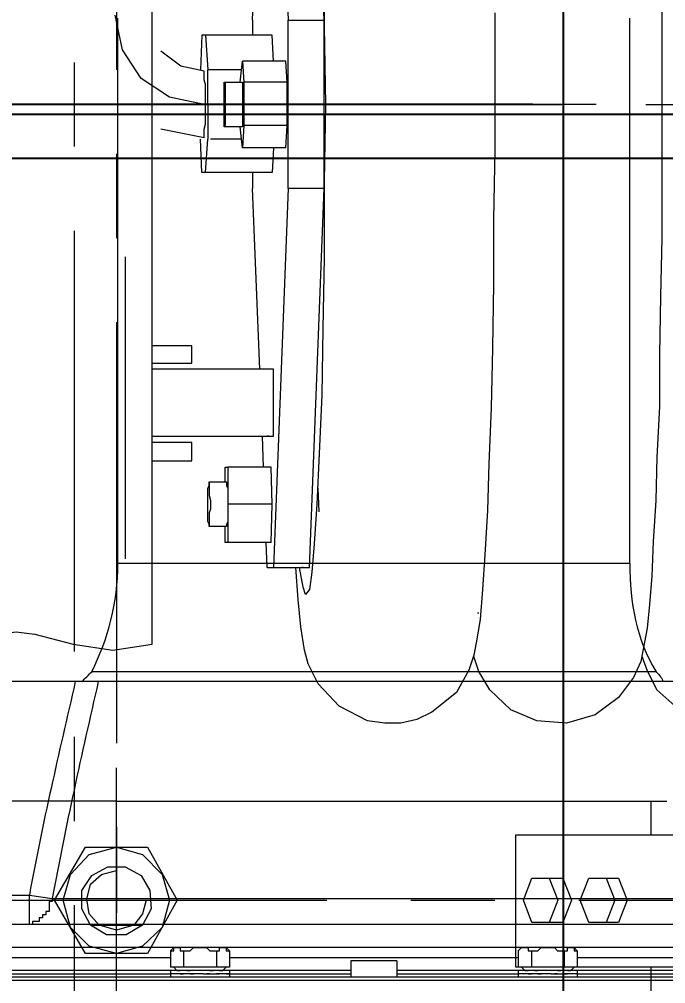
# Model space of a CAD drawing. Header units: millimetres. Extents: x 25083 to 52777, y 24772 to 45779.
# Drawn here: x 38457 to 38530.2, y 33607.9 to 33716.9 of the extents above; entities that cross this region are included whole.
import ezdxf

# ---------------------------------------------------------------- set-up
doc = ezdxf.new("R2010")
doc.units = ezdxf.units.MM
doc.layers.add('小车', color=7, linetype='Continuous')
doc.styles.get("Standard").update_dxf_attribs({"font": ''})
doc.styles.get('Standard').set_extended_font_data('SimSun')
doc.dimstyles.new('15', dxfattribs={"dimtxt": 15, "dimasz": 10, "dimexe": 2, "dimexo": 1, "dimgap": 1, "dimtad": 1, "dimdsep": 46, "dimtxsty": 'Standard', "dimcen": 2.5, "dimadec": 0, "dimazin": 0, "dimtfac": 1, "dimtmove": 2, "dimatfit": 3, "dimfxl": 1, "dimtolj": 1, "dimarcsym": 0})
doc.dimstyles.new('ISO-25', dxfattribs={"dimtxt": 2.5, "dimasz": 2.5, "dimexe": 1.25, "dimexo": 0.625, "dimtad": 1, "dimtxsty": 'Standard', "dimcen": 2.5, "dimadec": 0, "dimazin": 0, "dimtfac": 1, "dimtmove": 0, "dimatfit": 3, "dimfxl": 1, "dimarcsym": 0})

# ---------------------------------------------------------------- blocks, each defined once
blk = doc.blocks.new('*D925')
at = {"color": 0, "lineweight": -2}
for p, q in [((29677.86, 34881.66), (29677.86, 32448.29)), ((40733.02, 34757.65), (40733.02, 32448.29)), ((29680.36, 32449.54), (40730.52, 32449.54))]:
    blk.add_line(p, q, dxfattribs=at)
at = {"color": 0}
for points in [[(29680.36, 32449.96), (29680.36, 32449.13), (29677.86, 32449.54)], [(40730.52, 32449.13), (40730.52, 32449.96), (40733.02, 32449.54)]]:
    blk.add_solid(points, dxfattribs=at)
at = {"layer": 'DEFPOINTS', "color": 0}
for p in [(29677.86, 34882.29), (40733.02, 34758.27), (40733.02, 32449.54)]:
    blk.add_point(p, dxfattribs=at)
at = {"color": 0, "insert": (35205.44, 32451.63), "char_height": 2.5, "attachment_point": 5}
blk.add_mtext('11055,15', dxfattribs=at)
blk = doc.blocks.new('zw$D2F4')
at = {"color": 7, "lineweight": 5}
for points in [[(428.92, 925.8), (428.92, 1061.72)], [(429.29, 926.17), (429.29, 1061.34)], [(430.03, 996.36), (430.03, 1051.32)], [(432.63, 939.17), (432.63, 1048.35)], [(462.71, 952.16), (462.71, 1043.52)], [(429.66, 1035.72), (429.66, 1016.78)], [(431.52, 1035.35), (431.52, 1016.78)], [(435.23, 942.51), (435.23, 1035.35)], [(438.57, 1035.35), (438.57, 1032.75)], [(435.23, 1032.75), (438.57, 1032.75)], [(438.2, 1030.15), (437.83, 1030.15), (437.83, 1030.52), (436.72, 1030.52), (436.72, 1030.89), (436.35, 1030.89), (436.35, 1031.26), (435.98, 1031.26), (435.98, 1031.64), (435.6, 1031.64), (435.6, 1032.38), (435.23, 1032.38), (435.23, 1032.75)], [(438.57, 1032.75), (438.2, 1030.15)], [(438.2, 1030.15), (438.2, 947.71)], [(463.83, 961.82), (463.83, 1025.69)], [(476.08, 964.79), (476.08, 1022.72)], [(476.08, 1022.72), (537.73, 1022.72)], [(429.66, 1016.78), (429.29, 1016.78)], [(430.03, 1016.78), (429.66, 1016.78)], [(429.66, 1016.41), (429.66, 1016.78)], [(429.66, 1016.41), (429.66, 1016.78)], [(430.41, 1010.1), (430.41, 1016.78)], [(432.26, 1016.78), (430.41, 1016.78)], [(432.63, 1016.41), (432.26, 1016.78)], [(432.26, 1016.78), (432.26, 1016.41), (432.63, 1016.41)], [(429.66, 1016.04), (429.66, 1016.41)], [(429.66, 1016.04), (429.66, 1016.41)], [(429.66, 1015.67), (429.66, 1016.04)], [(429.66, 1015.67), (429.66, 1016.04)], [(429.66, 1015.67), (429.66, 1015.3)], [(430.03, 1016.04), (430.41, 1016.41)], [(432.63, 1016.04), (432.63, 1015.67), (432.26, 1015.67), (432.26, 1015.3)], [(432.63, 1010.47), (432.63, 1016.41)], [(432.63, 1016.41), (432.63, 1016.04)], [(429.66, 1014.55), (429.66, 1014.18)], [(432.26, 1015.3), (430.41, 1015.3)], [(432.26, 1015.3), (432.26, 1014.55), (432.63, 1014.18), (432.63, 1013.44)], [(429.29, 1013.44), (429.29, 1013.81)], [(429.29, 1013.07), (429.29, 1013.44)], [(429.66, 1013.07), (429.66, 1013.81)], [(429.66, 1013.07), (429.66, 1013.81)], [(430.03, 1013.44), (430.03, 1013.81)], [(430.03, 1013.07), (430.03, 1013.44)], [(432.63, 1013.44), (432.63, 1012.7), (432.26, 1012.32), (432.26, 1011.58)], [(429.66, 1012.32), (429.66, 1012.7)], [(429.66, 1012.32), (429.66, 1012.7)], [(429.66, 1012.32), (429.66, 1012.7)], [(429.66, 1011.21), (429.66, 1011.58)], [(429.66, 1011.21), (429.66, 1011.58)], [(429.66, 1011.21), (429.66, 1011.58)], [(429.66, 1010.84), (429.66, 1011.58)], [(429.66, 1010.84), (429.66, 1011.21)], [(429.66, 1010.84), (429.66, 1011.21)], [(432.26, 1011.58), (430.41, 1011.58)], [(432.26, 1011.58), (432.26, 1011.21), (432.63, 1011.21), (432.63, 1010.84)], [(429.66, 1010.1), (429.29, 1010.1)], [(429.66, 1010.47), (429.66, 1010.84)], [(429.66, 1010.47), (429.66, 1010.84)], [(429.66, 1010.47), (429.66, 1010.84)], [(429.66, 1010.1), (429.66, 1010.47)], [(429.66, 1010.1), (429.66, 996.36)], [(430.03, 1010.1), (429.66, 1010.1)], [(430.03, 1010.84), (430.41, 1010.47)], [(432.26, 1010.1), (430.41, 1010.1)], [(431.52, 1010.1), (431.52, 977.42)], [(432.63, 1010.84), (432.63, 1010.47), (432.26, 1010.47), (432.26, 1010.1)], [(432.63, 1010.47), (432.26, 1010.1)], [(431.15, 996.36), (429.29, 996.36)], [(431.15, 991.16), (431.15, 996.36)], [(431.15, 991.16), (429.29, 991.16)], [(429.66, 991.16), (429.66, 977.42)], [(430.03, 936.2), (430.03, 991.16)], [(429.66, 977.42), (429.29, 977.42)], [(430.03, 977.42), (429.66, 977.42)], [(429.66, 977.05), (429.66, 977.42)], [(429.66, 977.05), (429.66, 977.42)], [(430.41, 970.73), (430.41, 977.42)], [(432.26, 977.42), (430.41, 977.42)], [(432.63, 977.05), (432.26, 977.42)], [(432.26, 977.42), (432.63, 977.05)], [(429.66, 976.67), (429.66, 977.05)], [(429.66, 976.67), (429.66, 977.05)], [(429.66, 976.3), (429.66, 976.67)], [(429.66, 976.3), (429.66, 976.67)], [(429.66, 976.3), (429.66, 975.93)], [(430.03, 976.67), (430.41, 977.05)], [(432.63, 976.67), (432.63, 976.3), (432.26, 976.3), (432.26, 975.93)], [(432.63, 971.1), (432.63, 977.05)], [(432.63, 977.05), (432.63, 976.67)], [(429.66, 975.19), (429.66, 974.82)], [(432.26, 975.93), (430.41, 975.93)], [(432.26, 975.93), (432.26, 975.19), (432.63, 974.82), (432.63, 974.07)], [(429.29, 974.07), (429.29, 974.45)], [(429.29, 973.7), (429.29, 974.07)], [(429.66, 973.7), (429.66, 974.45)], [(429.66, 973.7), (429.66, 974.45)], [(430.03, 974.07), (430.03, 974.45)], [(430.03, 973.7), (430.03, 974.07)], [(432.63, 974.07), (432.63, 973.33), (432.26, 972.96), (432.26, 972.22)], [(429.66, 972.96), (429.66, 973.33)], [(429.66, 971.48), (429.66, 972.22)], [(429.66, 971.48), (429.66, 971.85)], [(429.66, 971.48), (429.66, 971.85)], [(432.26, 972.22), (430.41, 972.22)], [(432.26, 972.22), (432.26, 971.85), (432.63, 971.85), (432.63, 971.48)], [(429.66, 970.73), (429.29, 970.73)], [(429.66, 971.1), (429.66, 971.48)], [(429.66, 971.1), (429.66, 971.48)], [(429.66, 971.1), (429.66, 971.48)], [(429.66, 970.73), (429.66, 971.1)], [(429.66, 970.73), (429.66, 971.1)], [(429.66, 970.73), (429.66, 952.16)], [(430.03, 970.73), (429.66, 970.73)], [(430.03, 971.48), (430.41, 971.1)], [(432.26, 970.73), (430.41, 970.73)], [(431.52, 970.73), (431.52, 952.16)], [(432.63, 971.48), (432.63, 971.1), (432.26, 971.1), (432.26, 970.73)], [(432.63, 971.1), (432.26, 970.73)], [(476.08, 964.79), (537.73, 964.79)]]:
    blk.add_lwpolyline(points, dxfattribs=at)
for points in [[(462.71, 1027.55), (454.54, 1029.41), (446.74, 1031.26), (438.57, 1032.75)], [(462.71, 1024.95), (454.54, 1026.81), (446.37, 1028.66), (438.2, 1030.15)], [(462.71, 1026.81), (463.08, 1026.44), (463.46, 1026.06), (463.83, 1025.69)], [(463.83, 1025.69), (467.54, 1023.84), (471.63, 1022.72), (476.08, 1022.72)], [(429.66, 1016.78), (429.66, 1016.78), (429.66, 1016.78), (429.66, 1016.78)], [(429.66, 1016.78), (429.66, 1016.78), (429.66, 1016.78), (429.66, 1016.78)], [(429.66, 1016.78), (429.66, 1016.78), (429.66, 1016.78), (429.66, 1016.78)], [(429.66, 1016.78), (429.66, 1016.78), (429.66, 1016.78), (429.66, 1016.78)], [(429.66, 1016.78), (429.66, 1016.78), (429.66, 1016.78), (429.66, 1016.78)], [(429.66, 1016.78), (429.66, 1016.78), (429.66, 1016.78), (429.66, 1016.78)], [(429.66, 1016.78), (429.66, 1016.78), (429.66, 1016.78), (429.66, 1016.78)], [(429.66, 1016.78), (429.66, 1016.78), (429.66, 1016.78), (429.66, 1016.78)], [(429.29, 1015.67), (429.29, 1015.67), (429.29, 1016.04), (429.29, 1016.04)], [(429.29, 1015.67), (429.29, 1015.67), (429.29, 1015.67), (429.29, 1015.67)], [(429.66, 1016.41), (429.66, 1016.41), (429.66, 1016.41), (429.66, 1016.41)], [(429.66, 1016.41), (429.66, 1016.41), (429.66, 1016.41), (429.66, 1016.41)], [(429.66, 1016.41), (429.66, 1016.41), (429.66, 1016.41), (429.66, 1016.41)], [(429.66, 1016.41), (429.66, 1016.41), (429.66, 1016.41), (429.66, 1016.41)], [(429.66, 1016.41), (429.66, 1016.41), (429.66, 1016.41), (429.66, 1016.41)], [(429.66, 1016.41), (429.66, 1016.41), (429.66, 1016.41), (429.66, 1016.41)], [(429.66, 1016.04), (429.66, 1016.04), (429.66, 1016.04), (429.66, 1016.04)], [(429.66, 1016.04), (429.66, 1016.04), (429.66, 1016.04), (429.66, 1016.04)], [(429.66, 1014.92), (429.66, 1015.3), (429.66, 1015.3), (429.66, 1015.67)], [(429.66, 1014.92), (429.66, 1015.3), (429.66, 1015.3), (429.66, 1015.67)], [(429.66, 1015.67), (429.66, 1015.67), (429.66, 1015.67), (429.66, 1015.67)], [(429.66, 1015.67), (429.66, 1015.67), (429.66, 1015.67), (429.66, 1015.67)], [(430.03, 1016.04), (430.03, 1016.04), (430.03, 1015.67), (430.03, 1015.67)], [(430.03, 1015.67), (430.03, 1015.67), (430.03, 1015.67), (430.03, 1015.67)], [(429.29, 1014.55), (429.29, 1014.92), (429.29, 1014.92), (429.29, 1014.92)], [(429.29, 1014.55), (429.29, 1014.55), (429.29, 1014.55), (429.29, 1014.55)], [(429.66, 1014.55), (429.66, 1014.55), (429.66, 1014.92), (429.66, 1014.92)], [(429.66, 1014.92), (429.66, 1014.92), (429.66, 1014.92), (429.66, 1014.92)], [(429.66, 1014.55), (429.66, 1014.55), (429.66, 1014.92), (429.66, 1014.92)], [(429.66, 1013.81), (429.66, 1013.81), (429.66, 1014.18), (429.66, 1014.55)], [(429.66, 1014.18), (429.66, 1014.18), (429.66, 1014.18), (429.66, 1014.55)], [(429.66, 1014.55), (429.66, 1014.55), (429.66, 1014.55), (429.66, 1014.55)], [(429.66, 1014.55), (429.66, 1014.55), (429.66, 1014.55), (429.66, 1014.55)], [(430.03, 1014.92), (430.03, 1014.92), (430.03, 1014.92), (430.03, 1014.55)], [(430.03, 1014.55), (430.03, 1014.55), (430.03, 1014.55), (430.03, 1014.55)], [(429.66, 1013.81), (429.66, 1013.81), (429.66, 1014.18), (429.66, 1014.18)], [(429.29, 1012.32), (429.29, 1012.32), (429.29, 1012.32), (429.29, 1012.32)], [(429.29, 1011.95), (429.29, 1011.95), (429.29, 1012.32), (429.29, 1012.32)], [(429.66, 1013.07), (429.66, 1013.07), (429.66, 1012.7), (429.66, 1012.7)], [(429.66, 1013.07), (429.66, 1013.07), (429.66, 1012.7), (429.66, 1012.7)], [(429.66, 1012.7), (429.66, 1012.7), (429.66, 1012.7), (429.66, 1012.7)], [(429.66, 1012.7), (429.66, 1012.32), (429.66, 1012.32), (429.66, 1011.95)], [(429.66, 1012.7), (429.66, 1012.7), (429.66, 1012.7), (429.66, 1012.7)], [(429.66, 1012.32), (429.66, 1012.32), (429.66, 1012.32), (429.66, 1012.32)], [(429.66, 1012.32), (429.66, 1012.32), (429.66, 1011.95), (429.66, 1011.95)], [(430.03, 1012.32), (430.03, 1012.32), (430.03, 1011.95), (430.03, 1011.95)], [(430.03, 1012.32), (430.03, 1012.32), (430.03, 1012.32), (430.03, 1012.32)], [(429.29, 1011.21), (429.29, 1011.21), (429.29, 1011.21), (429.29, 1011.21)], [(429.29, 1010.84), (429.29, 1011.21), (429.29, 1011.21), (429.29, 1011.21)], [(429.66, 1011.95), (429.66, 1011.95), (429.66, 1011.95), (429.66, 1011.95)], [(429.66, 1011.95), (429.66, 1011.58), (429.66, 1011.58), (429.66, 1011.58)], [(429.66, 1011.95), (429.66, 1011.58), (429.66, 1011.58), (429.66, 1011.58)], [(429.66, 1011.58), (429.66, 1011.58), (429.66, 1011.21), (429.66, 1011.21)], [(429.66, 1011.58), (429.66, 1011.58), (429.66, 1011.58), (429.66, 1011.21)], [(430.03, 1011.21), (430.03, 1011.21), (430.03, 1011.21), (430.03, 1011.21)], [(430.03, 1011.21), (430.03, 1011.21), (430.03, 1011.21), (430.03, 1011.21)], [(430.03, 1011.21), (430.03, 1011.21), (430.03, 1011.21), (430.03, 1010.84)], [(429.66, 1010.84), (429.66, 1010.84), (429.66, 1010.84), (429.66, 1010.84)], [(429.66, 1010.84), (429.66, 1010.84), (429.66, 1010.84), (429.66, 1010.84)], [(429.66, 1010.47), (429.66, 1010.47), (429.66, 1010.47), (429.66, 1010.47)], [(429.66, 1010.47), (429.66, 1010.47), (429.66, 1010.47), (429.66, 1010.47)], [(429.66, 1010.47), (429.66, 1010.47), (429.66, 1010.47), (429.66, 1010.47)], [(429.66, 1010.47), (429.66, 1010.47), (429.66, 1010.47), (429.66, 1010.47)], [(429.66, 1010.47), (429.66, 1010.47), (429.66, 1010.47), (429.66, 1010.47)], [(429.66, 1010.47), (429.66, 1010.47), (429.66, 1010.47), (429.66, 1010.47)], [(429.66, 1010.47), (429.66, 1010.47), (429.66, 1010.47), (429.66, 1010.47)], [(429.66, 1010.47), (429.66, 1010.47), (429.66, 1010.47), (429.66, 1010.1)], [(429.66, 1010.1), (429.66, 1010.1), (429.66, 1010.1), (429.66, 1010.1)], [(429.66, 1010.1), (429.66, 1010.1), (429.66, 1010.1), (429.66, 1010.1)], [(429.66, 1010.1), (429.66, 1010.1), (429.66, 1010.1), (429.66, 1010.1)], [(429.66, 1010.1), (429.66, 1010.1), (429.66, 1010.1), (429.66, 1010.1)], [(429.66, 977.42), (429.66, 977.42), (429.66, 977.42), (429.66, 977.42)], [(429.66, 977.42), (429.66, 977.42), (429.66, 977.42), (429.66, 977.42)], [(429.66, 977.42), (429.66, 977.42), (429.66, 977.42), (429.66, 977.42)], [(429.66, 977.42), (429.66, 977.42), (429.66, 977.42), (429.66, 977.42)], [(429.66, 977.42), (429.66, 977.42), (429.66, 977.42), (429.66, 977.42)], [(429.66, 977.42), (429.66, 977.42), (429.66, 977.42), (429.66, 977.42)], [(429.66, 977.42), (429.66, 977.42), (429.66, 977.42), (429.66, 977.42)], [(429.66, 977.42), (429.66, 977.42), (429.66, 977.42), (429.66, 977.42)], [(429.29, 976.3), (429.29, 976.3), (429.29, 976.67), (429.29, 976.67)], [(429.29, 976.3), (429.29, 976.3), (429.29, 976.3), (429.29, 976.3)], [(429.66, 977.05), (429.66, 977.05), (429.66, 977.05), (429.66, 977.05)], [(429.66, 977.05), (429.66, 977.05), (429.66, 977.05), (429.66, 977.05)], [(429.66, 977.05), (429.66, 977.05), (429.66, 977.05), (429.66, 977.05)], [(429.66, 977.05), (429.66, 977.05), (429.66, 977.05), (429.66, 977.05)], [(429.66, 977.05), (429.66, 977.05), (429.66, 977.05), (429.66, 977.05)], [(429.66, 977.05), (429.66, 977.05), (429.66, 977.05), (429.66, 977.05)], [(429.66, 976.67), (429.66, 976.67), (429.66, 976.67), (429.66, 976.67)], [(429.66, 976.67), (429.66, 976.67), (429.66, 976.67), (429.66, 976.67)], [(429.66, 976.3), (429.66, 976.3), (429.66, 976.3), (429.66, 976.3)], [(429.66, 975.56), (429.66, 975.93), (429.66, 975.93), (429.66, 976.3)], [(429.66, 975.56), (429.66, 975.93), (429.66, 975.93), (429.66, 976.3)], [(429.66, 976.3), (429.66, 976.3), (429.66, 976.3), (429.66, 976.3)], [(430.03, 976.67), (430.03, 976.67), (430.03, 976.3), (430.03, 976.3)], [(430.03, 976.3), (430.03, 976.3), (430.03, 976.3), (430.03, 976.3)], [(429.29, 975.19), (429.29, 975.56), (429.29, 975.56), (429.29, 975.56)], [(429.29, 975.19), (429.29, 975.19), (429.29, 975.19), (429.29, 975.19)], [(429.66, 975.19), (429.66, 975.19), (429.66, 975.56), (429.66, 975.56)], [(429.66, 975.19), (429.66, 975.19), (429.66, 975.56), (429.66, 975.56)], [(429.66, 975.56), (429.66, 975.56), (429.66, 975.56), (429.66, 975.56)], [(429.66, 975.19), (429.66, 975.19), (429.66, 975.19), (429.66, 975.19)], [(429.66, 974.45), (429.66, 974.45), (429.66, 974.82), (429.66, 975.19)], [(429.66, 974.82), (429.66, 974.82), (429.66, 974.82), (429.66, 975.19)], [(429.66, 975.19), (429.66, 975.19), (429.66, 975.19), (429.66, 975.19)], [(430.03, 975.56), (430.03, 975.56), (430.03, 975.56), (430.03, 975.19)], [(430.03, 975.19), (430.03, 975.19), (430.03, 975.19), (430.03, 975.19)], [(429.66, 974.45), (429.66, 974.45), (429.66, 974.82), (429.66, 974.82)], [(429.29, 972.96), (429.29, 972.96), (429.29, 972.96), (429.29, 972.96)], [(429.29, 972.59), (429.29, 972.59), (429.29, 972.96), (429.29, 972.96)], [(429.66, 973.7), (429.66, 973.7), (429.66, 973.33), (429.66, 973.33)], [(429.66, 973.7), (429.66, 973.7), (429.66, 973.33), (429.66, 973.33)], [(429.66, 973.33), (429.66, 973.33), (429.66, 973.33), (429.66, 973.33)], [(429.66, 973.33), (429.66, 972.96), (429.66, 972.96), (429.66, 972.59)], [(429.66, 973.33), (429.66, 973.33), (429.66, 973.33), (429.66, 973.33)], [(429.66, 972.96), (429.66, 972.96), (429.66, 972.96), (429.66, 972.96)], [(429.66, 972.96), (429.66, 972.96), (429.66, 972.59), (429.66, 972.59)], [(430.03, 972.96), (430.03, 972.96), (430.03, 972.59), (430.03, 972.59)], [(430.03, 972.96), (430.03, 972.96), (430.03, 972.96), (430.03, 972.96)], [(429.29, 971.85), (429.29, 971.85), (429.29, 971.85), (429.29, 971.85)], [(429.29, 971.48), (429.29, 971.85), (429.29, 971.85), (429.29, 971.85)], [(429.66, 972.59), (429.66, 972.59), (429.66, 972.59), (429.66, 972.59)], [(429.66, 972.59), (429.66, 972.59), (429.66, 972.22), (429.66, 972.22)], [(429.66, 972.59), (429.66, 972.22), (429.66, 972.22), (429.66, 972.22)], [(429.66, 972.22), (429.66, 972.22), (429.66, 972.22), (429.66, 972.22)], [(429.66, 972.22), (429.66, 972.22), (429.66, 972.22), (429.66, 971.85)], [(430.03, 971.85), (430.03, 971.85), (430.03, 971.85), (430.03, 971.85)], [(430.03, 971.85), (430.03, 971.85), (430.03, 971.85), (430.03, 971.85)], [(430.03, 971.85), (430.03, 971.85), (430.03, 971.85), (430.03, 971.48)], [(429.66, 971.48), (429.66, 971.48), (429.66, 971.48), (429.66, 971.48)], [(429.66, 971.48), (429.66, 971.48), (429.66, 971.48), (429.66, 971.48)], [(429.66, 971.1), (429.66, 971.1), (429.66, 971.1), (429.66, 971.1)], [(429.66, 971.1), (429.66, 971.1), (429.66, 971.1), (429.66, 971.1)], [(429.66, 971.1), (429.66, 971.1), (429.66, 971.1), (429.66, 971.1)], [(429.66, 971.1), (429.66, 971.1), (429.66, 971.1), (429.66, 971.1)], [(429.66, 971.1), (429.66, 971.1), (429.66, 971.1), (429.66, 971.1)], [(429.66, 971.1), (429.66, 971.1), (429.66, 971.1), (429.66, 971.1)], [(429.66, 971.1), (429.66, 971.1), (429.66, 971.1), (429.66, 971.1)], [(429.66, 971.1), (429.66, 971.1), (429.66, 971.1), (429.66, 971.1)], [(429.66, 970.73), (429.66, 970.73), (429.66, 970.73), (429.66, 970.73)], [(429.66, 970.73), (429.66, 970.73), (429.66, 970.73), (429.66, 970.73)], [(429.66, 970.73), (429.66, 970.73), (429.66, 970.73), (429.66, 970.73)], [(429.66, 970.73), (429.66, 970.73), (429.66, 970.73), (429.66, 970.73)], [(476.08, 964.79), (471.63, 964.79), (467.54, 964.05), (463.83, 961.82)], [(463.83, 961.82), (463.46, 961.45), (463.08, 961.08), (462.71, 961.08)]]:
    blk.add_open_spline(points, degree=3, dxfattribs=at)
blk = doc.blocks.new('*D469')
at = {"layer": 'DEFPOINTS', "color": 0}
for p in [(36061.19, 116692.22), (36180.04, 116685.35), (36180.04, 116527.03)]:
    blk.add_point(p, dxfattribs=at)
at = {"layer": '小车', "color": 0, "linetype": 'Continuous', "lineweight": -2}
for p, q in [((36061.19, 116691.22), (36061.19, 116525.03)), ((36180.04, 116684.35), (36180.04, 116525.03)), ((36071.19, 116527.03), (36084.17, 116527.03)), ((36170.04, 116527.03), (36146.42, 116527.03))]:
    blk.add_line(p, q, dxfattribs=at)
at = {"layer": '小车', "color": 0}
for points in [[(36071.19, 116528.7), (36071.19, 116525.37), (36061.19, 116527.03)], [(36170.04, 116528.7), (36170.04, 116525.37), (36180.04, 116527.03)]]:
    blk.add_solid(points, dxfattribs=at)
at = {"layer": '小车', "color": 0, "insert": (36115.3, 116527.03), "char_height": 15, "attachment_point": 5}
blk.add_mtext('\\A1;118.85', dxfattribs=at)
blk = doc.blocks.new('*D470')
at = {"layer": 'DEFPOINTS', "color": 0}
for p in [(36180.04, 116639.33), (36197.54, 116639.33), (36197.54, 116438.26)]:
    blk.add_point(p, dxfattribs=at)
at = {"layer": '小车', "color": 0, "linetype": 'Continuous', "lineweight": -2}
for p, q in [((36180.04, 116638.33), (36180.04, 116436.26)), ((36197.54, 116638.33), (36197.54, 116436.26)), ((36170.04, 116438.26), (36160.04, 116438.26)), ((36180.04, 116438.26), (36197.54, 116438.26)), ((36207.54, 116438.26), (36217.54, 116438.26))]:
    blk.add_line(p, q, dxfattribs=at)
at = {"layer": '小车', "color": 0}
for points in [[(36170.04, 116439.93), (36170.04, 116436.59), (36180.04, 116438.26)], [(36207.54, 116439.93), (36207.54, 116436.59), (36197.54, 116438.26)]]:
    blk.add_solid(points, dxfattribs=at)
at = {"layer": '小车', "color": 0, "insert": (36193.65, 116438.26), "char_height": 15, "attachment_point": 5}
blk.add_mtext('\\A1;17.5', dxfattribs=at)
blk = doc.blocks.new('*D472')
at = {"layer": 'DEFPOINTS', "color": 0}
for p in [(36501.16, 116657.07), (36500.2, 116654.2), (36536.62, 116645.22)]:
    blk.add_point(p, dxfattribs=at)
at = {"layer": '小车', "color": 0, "linetype": 'Continuous', "lineweight": -2}
for p, q in [((36539.79, 116654.71), (36542.96, 116664.19)), ((36502.11, 116656.75), (36538.52, 116644.59)), ((36501.15, 116653.88), (36537.56, 116641.72)), ((36535.67, 116642.36), (36536.62, 116645.22)), ((36532.5, 116632.87), (36529.33, 116623.39))]:
    blk.add_line(p, q, dxfattribs=at)
at = {"layer": '小车', "color": 0}
for points in [[(36538.21, 116655.24), (36541.37, 116654.18), (36536.62, 116645.22)], [(36530.92, 116633.4), (36534.08, 116632.34), (36535.67, 116642.36)]]:
    blk.add_solid(points, dxfattribs=at)
at = {"layer": '小车', "color": 0, "insert": (36529.63, 116624.28), "char_height": 15, "attachment_point": 5, "rotation": 71.5322}
blk.add_mtext('\\A1;3.02', dxfattribs=at)
blk = doc.blocks.new('zw$2BF0')
at = {"color": 1}
blk.add_line((1170, 1503.4), (1170, 289.35), dxfattribs=at)
blk = doc.blocks.new('zw$AA32')
at = {"color": 6}
for points in [[(791.32, 227.5), (10738.68, 227.5)], [(10738.68, 222.5), (791.32, 222.5)]]:
    blk.add_lwpolyline(points, dxfattribs=at)
blk = doc.blocks.new('A$C1A4175F5')
at = {"layer": '小车', "color": 7, "lineweight": 0}
for points in [[(1122.405, 441.935), (1122.405, 696.289)], [(1062.911, 434.655), (1065.291, 436.755), (1066.411, 438.995), (1066.971, 440.535)], [(1064.731, 515.847), (1064.731, 508.708), (1064.731, 494.849), (1064.731, 487.85), (1064.871, 481.271), (1065.011, 474.691), (1065.011, 468.812), (1065.291, 463.072), (1065.431, 458.173), (1065.711, 453.553), (1065.851, 449.634), (1066.131, 446.414), (1066.411, 443.754), (1066.831, 441.375), (1067.111, 439.975), (1067.951, 438.155), (1069.63, 435.915), (1072.29, 433.955), (1075.51, 432.976), (1078.87, 433.256), (1081.809, 434.515), (1084.189, 436.755), (1085.449, 438.855), (1086.009, 440.535)], [(1083.629, 513.327), (1083.629, 497.929), (1083.769, 489.95), (1083.769, 482.67), (1083.909, 475.391), (1084.049, 468.672), (1084.329, 462.373), (1084.469, 457.053), (1084.749, 452.014), (1085.029, 448.094), (1085.309, 444.734), (1085.729, 442.075), (1086.009, 440.675), (1086.569, 438.995), (1087.969, 436.475), (1090.768, 434.235), (1092.448, 433.396), (1094.268, 432.976), (1096.088, 432.976), (1098.048, 433.256), (1101.267, 434.935), (1103.647, 437.455), (1104.767, 439.695), (1105.187, 441.235), (1105.607, 443.894), (1105.887, 446.974), (1106.167, 450.614)], [(1102.947, 520.327), (1102.947, 511.787), (1102.807, 502.968), (1102.947, 494.289), (1102.947, 485.61), (1103.087, 477.631), (1103.227, 470.072), (1103.507, 463.492), (1103.787, 457.753), (1104.067, 453.273), (1104.347, 450.054), (1104.627, 448.094), (1105.047, 447.534), (1105.327, 448.374), (1105.747, 450.614)], [(1102.947, 512.487), (1104.627, 555.323)], [(1108.686, 555.323), (1107.007, 512.487)], [(1111.066, 512.487), (1110.226, 533.065)], [(1102.947, 493.449), (1102.947, 512.487)], [(1107.007, 512.487), (1102.947, 512.487)], [(1107.007, 493.449), (1107.007, 512.487)], [(1111.066, 512.487), (1111.066, 510.808)], [(1108.686, 507.868), (1108.826, 510.808)], [(1108.826, 510.808), (1115.826, 510.808)], [(1115.826, 510.808), (1116.386, 510.808)], [(1116.386, 510.808), (1116.106, 506.888)], [(1116.386, 510.808), (1116.806, 510.808)], [(1116.806, 510.808), (1116.946, 506.888)], [(1116.526, 506.748), (1119.185, 507.308), (1121.425, 508.988)], [(1107.147, 505.488), (1107.287, 507.868)], [(1107.287, 507.868), (1112.186, 507.868)], [(1112.186, 507.868), (1112.046, 505.488)], [(1112.466, 505.488), (1112.186, 507.868)], [(1112.326, 506.888), (1116.106, 506.888)], [(1116.106, 502.968), (1116.106, 506.888)], [(1116.526, 499.189), (1116.526, 499.329), (1116.526, 499.469), (1116.526, 499.749), (1116.526, 500.169), (1116.386, 500.729), (1116.386, 501.289), (1116.386, 501.988), (1116.386, 502.688), (1116.386, 503.388), (1116.386, 503.948), (1116.386, 504.648), (1116.386, 505.208), (1116.526, 505.768), (1116.526, 506.188), (1116.526, 506.468), (1116.526, 506.608), (1116.526, 506.748)], [(1107.147, 500.589), (1107.147, 505.488)], [(1107.147, 505.488), (1112.046, 505.488)], [(1112.046, 505.488), (1112.046, 500.589)], [(1112.186, 505.488), (1112.186, 505.348), (1112.186, 505.068), (1112.186, 504.788), (1112.186, 504.508), (1112.186, 504.088), (1112.186, 503.668), (1112.186, 503.248), (1112.186, 502.688), (1112.186, 502.268), (1112.186, 501.849), (1112.186, 501.429), (1112.186, 501.149), (1112.186, 500.869), (1112.186, 500.589), (1112.186, 500.449)], [(1114.286, 505.488), (1112.186, 505.488)], [(1114.286, 505.488), (1114.146, 505.348), (1114.146, 505.068), (1114.146, 504.788), (1114.146, 504.508), (1114.146, 504.088), (1114.146, 503.668), (1114.146, 503.248), (1114.146, 502.688), (1114.146, 502.268), (1114.146, 501.849), (1114.146, 501.429), (1114.146, 501.149), (1114.146, 500.869), (1114.146, 500.589), (1114.286, 500.589), (1114.286, 500.449)], [(1114.286, 500.449), (1114.286, 500.589), (1114.286, 500.729), (1114.286, 500.869), (1114.286, 501.149), (1114.286, 501.569), (1114.286, 501.988), (1114.286, 502.548), (1114.286, 502.968), (1114.286, 503.528), (1114.286, 503.948), (1114.286, 504.368), (1114.286, 504.788), (1114.286, 505.068), (1114.286, 505.348), (1114.286, 505.488)], [(1116.106, 502.968), (1116.106, 499.049)], [(1107.287, 498.069), (1107.147, 500.589)], [(1107.147, 500.589), (1112.046, 500.589)], [(1112.046, 500.589), (1112.186, 498.069)], [(1112.186, 498.069), (1112.466, 500.449)], [(1112.186, 500.449), (1114.286, 500.449)], [(1116.526, 499.189), (1121.425, 500.169)], [(1112.326, 499.049), (1115.826, 499.049)], [(1116.386, 495.269), (1116.106, 499.049)], [(1116.806, 495.269), (1116.946, 499.049)], [(1107.287, 498.069), (1112.186, 498.069)], [(1108.686, 498.069), (1108.826, 495.269)], [(1110.786, 498.069), (1110.926, 498.069)], [(1108.826, 495.269), (1115.826, 495.269)], [(1111.066, 495.269), (1111.066, 493.449)], [(1115.826, 495.269), (1116.386, 495.269)], [(1116.386, 495.269), (1116.806, 495.269)], [(1102.947, 493.449), (1107.007, 493.449)], [(1104.627, 450.614), (1102.947, 493.449)], [(1107.007, 493.449), (1108.686, 450.614)], [(1110.226, 473.011), (1111.066, 493.449)], [(1117.926, 475.671), (1122.405, 475.671)], [(1117.926, 473.711), (1117.926, 475.671)], [(1122.405, 473.711), (1117.926, 473.711)], [(1108.686, 465.452), (1108.686, 473.011)], [(1108.686, 473.011), (1122.405, 473.011)], [(1122.405, 465.452), (1108.686, 465.452)], [(1109.246, 465.452), (1109.386, 465.452)], [(1109.806, 461.953), (1109.946, 465.452)], [(1117.926, 464.752), (1122.405, 464.752)], [(1117.926, 462.653), (1117.926, 464.752)], [(1122.405, 462.653), (1117.926, 462.653)], [(1108.826, 457.753), (1108.966, 461.953)], [(1108.966, 461.953), (1113.866, 461.953)], [(1113.866, 461.953), (1113.866, 457.753)], [(1114.146, 461.953), (1113.866, 461.953)], [(1114.146, 460.273), (1114.146, 461.953)], [(1103.507, 456.913), (1103.647, 459.573)], [(1114.006, 460.273), (1114.006, 460.133), (1114.006, 459.993), (1114.006, 459.853), (1113.866, 459.573), (1113.866, 459.293), (1113.866, 459.013), (1113.866, 458.593), (1113.866, 458.173), (1113.866, 457.753)], [(1115.966, 460.273), (1114.006, 460.273)], [(1115.966, 460.273), (1115.966, 460.133), (1115.966, 459.993), (1115.966, 459.853), (1115.966, 459.433), (1115.966, 459.153), (1115.966, 458.733), (1115.826, 458.173), (1115.826, 457.753), (1115.826, 457.193), (1115.966, 456.773), (1115.966, 456.353), (1115.966, 455.933), (1115.966, 455.653), (1115.966, 455.373), (1115.966, 455.233)], [(1116.106, 457.753), (1116.106, 458.173), (1116.106, 458.593), (1116.106, 459.013), (1116.106, 459.293), (1116.106, 459.573), (1115.966, 459.853), (1115.966, 459.993), (1115.966, 460.133), (1115.966, 460.273)], [(1108.966, 453.413), (1108.826, 457.753)], [(1108.826, 457.753), (1113.866, 457.753)], [(1113.866, 457.753), (1113.866, 453.413)], [(1113.866, 457.753), (1113.866, 457.333), (1113.866, 456.913), (1113.866, 456.493), (1113.866, 456.073), (1113.866, 455.793), (1114.006, 455.513), (1114.006, 455.373), (1114.006, 455.233)], [(1115.966, 455.233), (1115.966, 455.373), (1115.966, 455.513), (1116.106, 455.793), (1116.106, 456.073), (1116.106, 456.493), (1116.106, 456.913), (1116.106, 457.333), (1116.106, 457.753)], [(1114.006, 455.233), (1115.966, 455.233)], [(1114.146, 453.413), (1114.146, 455.233)], [(1108.966, 453.413), (1113.866, 453.413)], [(1109.106, 453.413), (1109.246, 453.413)], [(1109.386, 450.614), (1109.526, 453.413)], [(1113.866, 453.413), (1114.146, 453.413)], [(1108.686, 450.614), (1104.627, 450.614)], [(1105.327, 450.614), (1105.467, 450.614)], [(1109.386, 450.614), (1108.686, 450.614)], [(1085.449, 445.434), (1085.589, 445.434)], [(1085.449, 445.434), (1085.589, 445.434)], [(1126.465, 424.156), (1064.171, 424.156)], [(1065.991, 424.156), (1065.991, 420.377)], [(1126.465, 424.156), (1188.758, 424.156)], [(1081.249, 420.377), (992.358, 420.377)], [(1081.249, 405.398), (1081.249, 420.377)], [(1122.965, 418.977), (1119.605, 412.958)], [(1129.964, 418.977), (1122.965, 418.977)], [(1133.464, 412.958), (1129.964, 418.977)], [(1129.404, 410.158), (1130.384, 411.978), (1130.384, 414.078), (1129.264, 415.757), (1127.445, 416.737), (1125.485, 416.737), (1123.665, 415.757), (1122.685, 414.078), (1122.545, 411.978), (1123.525, 410.158)], [(1129.404, 410.158), (1130.384, 411.978), (1130.384, 414.078), (1129.264, 415.757), (1127.445, 416.737), (1125.485, 416.737), (1123.665, 415.757), (1122.685, 414.078), (1122.545, 411.978), (1123.525, 410.158)], [(1069.63, 415.477), (1068.651, 412.958)], [(1072.99, 415.477), (1069.63, 415.477)], [(1071.03, 415.477), (1070.05, 412.958)], [(1073.97, 412.958), (1072.99, 415.477)], [(1075.93, 415.477), (1074.95, 412.958)], [(1079.429, 415.477), (1075.93, 415.477)], [(1077.47, 415.477), (1076.49, 412.958)], [(1080.409, 412.958), (1079.429, 415.477)], [(1068.651, 412.958), (1069.63, 410.438)], [(1070.05, 412.958), (1071.03, 410.438)], [(1072.99, 410.438), (1073.97, 412.958)], [(1074.95, 412.958), (1075.93, 410.438)], [(1076.49, 412.958), (1077.47, 410.438)], [(1079.429, 410.438), (1080.409, 412.958)], [(1119.605, 412.958), (1122.965, 406.938)], [(1129.964, 406.938), (1133.464, 412.958)], [(1069.63, 410.438), (1072.99, 410.438)], [(1075.93, 410.438), (1079.429, 410.438)], [(1129.404, 410.158), (1123.525, 410.158)], [(1129.404, 410.158), (1123.525, 410.158)], [(1124.505, 410.158), (1126.465, 409.598), (1128.424, 410.158)], [(1122.965, 406.938), (1129.964, 406.938)], [(1022.735, 405.398), (1081.249, 405.398)], [(1065.991, 405.398), (1065.991, 401.619)]]:
    blk.add_lwpolyline(points, dxfattribs=at)
at = {"layer": '小车', "color": 1, "lineweight": 0}
for points in [[(1126.465, 554.623), (1126.465, 506.888)], [(1116.526, 502.968), (1120.445, 503.808), (1123.665, 505.908), (1125.765, 509.128), (1126.605, 513.047)], [(1131.224, 498.209), (1131.224, 507.728)], [(1131.224, 498.209), (1131.224, 507.728)], [(1066.551, 502.968), (1018.956, 502.968)], [(1072.15, 502.968), (1119.885, 502.968)], [(1072.15, 502.968), (1119.885, 502.968)], [(1085.729, 502.968), (1076.07, 502.968)], [(1142.843, 502.968), (1095.248, 502.968)], [(1129.404, 502.968), (1138.923, 502.968)], [(1129.404, 502.968), (1138.923, 502.968)], [(1126.465, 497.369), (1126.465, 487.85)], [(1131.224, 441.095), (1131.224, 488.69)], [(1131.224, 441.095), (1131.224, 488.69)], [(1125.485, 485.75), (1125.485, 451.594)], [(1126.465, 478.331), (1126.465, 430.736)], [(1139.903, 443.055), (1137.803, 443.335), (1135.704, 443.055), (1131.364, 441.935), (1126.885, 441.235), (1122.405, 441.935)], [(1131.224, 421.917), (1131.224, 431.436)], [(1131.224, 421.917), (1131.224, 431.436)], [(1126.465, 397.979), (1126.465, 427.936)], [(1126.465, 421.217), (1126.465, 411.558)], [(1128.424, 410.158), (1129.544, 411.418), (1129.824, 413.098), (1129.404, 414.777), (1128.144, 415.897), (1126.465, 416.317)], [(1074.11, 412.958), (1026.515, 412.958)], [(1093.148, 412.958), (1083.629, 412.958)], [(1150.262, 412.958), (1102.667, 412.958)], [(1123.105, 412.958), (1123.525, 411.418), (1124.505, 410.158)], [(1131.224, 364.803), (1131.224, 412.398)], [(1131.224, 364.803), (1131.224, 412.398)], [(1123.525, 410.158), (1125.345, 409.038), (1127.585, 409.038), (1129.404, 410.158)]]:
    blk.add_lwpolyline(points, dxfattribs=at)
at = {"layer": '小车', "color": 7, "lineweight": 0}
blk.add_lwpolyline([(1132.484, 412.958), (1131.644, 415.897), (1129.544, 418.137), (1126.465, 418.977), (1123.525, 418.137), (1121.285, 415.897), (1120.445, 412.958), (1121.285, 409.878), (1123.525, 407.778), (1126.465, 406.938), (1129.544, 407.778), (1131.644, 409.878), (1132.484, 412.958)], close=True, dxfattribs=at)
at = {"layer": '小车'}
for base, p1, p2, picture, middle in [((212.358, 337.78), (93.511, 502.968), (212.358, 496.098), '*D469', (147.619, 337.78)), ((229.857, 249.006), (212.358, 450.073), (229.857, 450.073), '*D470', (225.974, 249.006))]:
    dim = blk.add_linear_dim(base=base, p1=p1, p2=p2, dimstyle='15', override={"dimfxl": 0.18}, dxfattribs=at)
    dim.commit()
    dim.dimension.update_dxf_attribs({"geometry": picture, "text_midpoint": middle, "dimtype": 128, "insert": (-35967.681, -116189.253)})
dim = blk.add_linear_dim(base=(568.944, 455.969), p1=(532.523, 464.947), p2=(533.48, 467.813), angle=71.53216, dimstyle='15', override={"dimfxl": 0.18}, dxfattribs=at)
dim.commit()
dim.dimension.update_dxf_attribs({"geometry": '*D472', "text_midpoint": (561.948, 435.023), "dimtype": 129, "insert": (-35967.681, -116189.253)})
blk = doc.blocks.new('zw$50CE')
blk.add_blockref('zw$D2F4', (22.01, 103.57))
at = {"layer": '小车', "ltscale": 10, "xscale": -1, "rotation": 270}
blk.add_blockref('A$C1A4175F5', (47.03, 0), dxfattribs=at)

msp = doc.modelspace()

# ---------------------------------------------------------------- linework, layer by layer
at = {"ltscale": 15}
msp.add_lwpolyline([(38518.63, 33273.983), (38518.63, 34140.649), (38598.63, 34140.649), (38598.63, 33273.983)], close=True, dxfattribs=at)

# ---------------------------------------------------------------- block references
at = {"color": 1, "rotation": 270}
msp.add_blockref('zw$2BF0', (37011.762, 34877.316), dxfattribs=at)
at = {"rotation": 90}
msp.add_blockref('zw$50CE', (39594.481, 33157.316), dxfattribs=at)
at = {"color": 1}
msp.add_blockref('zw$AA32', (29416.762, 33478.711), dxfattribs=at)

# ---------------------------------------------------------------- dimensions: what is measured, and where the dimension line sits
dim = msp.add_linear_dim(base=(40733.0166, 32449.5434), p1=(29677.8617, 34882.2868), p2=(40733.0166, 34758.2702), dimstyle='ISO-25')
dim.commit()
dim.dimension.update_dxf_attribs({"geometry": '*D925', "text_midpoint": (35205.4391, 32449.5434), "dimtype": 160})

doc.saveas('drawing.dxf')
